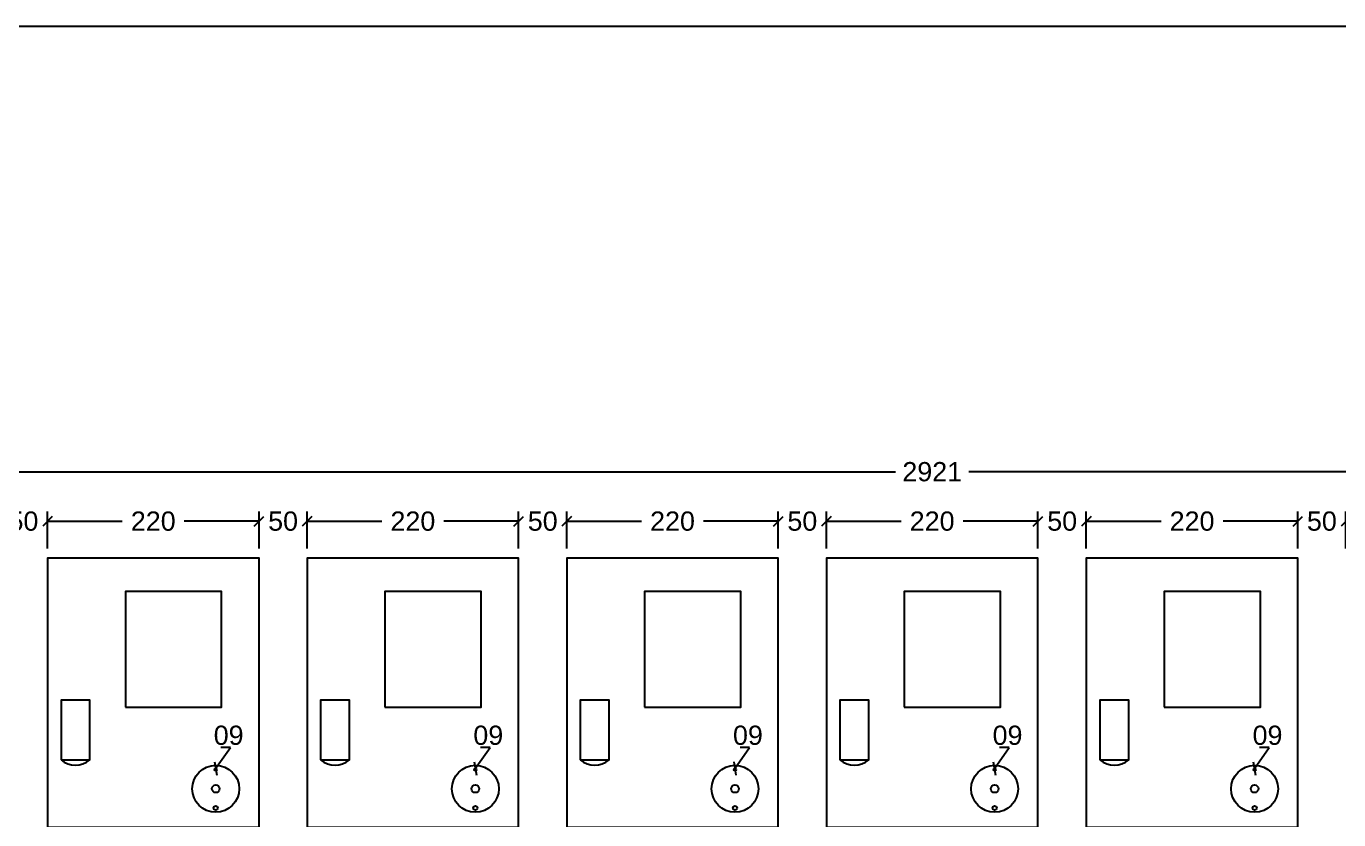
# Model space of a CAD drawing. Header units: millimetres. Extents: x 425 to 646, y 332 to 411.
# Drawn here: x 461.185 to 462.55, y 347.578 to 348.403 of the extents above; entities that cross this region are included whole.
import ezdxf

# ---------------------------------------------------------------- set-up
doc = ezdxf.new("R2010")
doc.units = ezdxf.units.MM
for name, color, linetype in [('Alvenaria', 7, 'Continuous'), ('Cotas', 1, 'Continuous'), ('QUADROS', 7, 'Continuous'), ('TXT', 7, 'Continuous')]:
    doc.layers.add(name, color=color, linetype=linetype)
doc.layers.add('VP', color=1, linetype='Continuous', plot=False)
doc.styles.add('ARIAL', font='arial.ttf')
doc.dimstyles.new('10', dxfattribs={"dimtxt": 0.02, "dimasz": 0.01, "dimexe": 0.01, "dimexo": 0.01, "dimgap": 0.09, "dimtad": 0, "dimtih": 1, "dimtoh": 1, "dimdec": 0, "dimlfac": 1000, "dimzin": 0, "dimdsep": 46, "dimtxsty": 'ARIAL', "dimblk": 'OBLIQUE', "dimcen": 0, "dimdle": 0.02, "dimclrt": 7, "dimadec": 0, "dimazin": 0, "dimtfac": 1, "dimtdec": 0, "dimtofl": 0, "dimtmove": 0, "dimatfit": 3, "dimldrblk": 'OBLIQUE', "dimfxl": 0, "dimtolj": 1, "dimtzin": 0, "dimarcsym": 0})
doc.dimstyles.new('RICARDO-1-10', dxfattribs={"dimtxt": 0.02, "dimasz": 0.01, "dimexe": 0.01, "dimexo": 0.01, "dimgap": 0.01, "dimtad": 0, "dimtih": 1, "dimtoh": 1, "dimdec": 0, "dimlfac": 1000, "dimzin": 0, "dimdsep": 46, "dimtxsty": 'ARIAL', "dimblk": 'OBLIQUE', "dimcen": 0, "dimclrt": 4, "dimadec": 0, "dimazin": 0, "dimtfac": 1, "dimtdec": 0, "dimtofl": 0, "dimtmove": 0, "dimatfit": 3, "dimldrblk": 'CLOSEDBLANK', "dimfxl": 0, "dimtolj": 1, "dimtzin": 0, "dimarcsym": 0})

# ---------------------------------------------------------------- blocks, each defined once
blk = doc.blocks.new('_Oblique')
at = {"color": 0, "linetype": 'ByBlock', "lineweight": -2}
blk.add_line((-0.5, -0.5), (0.5, 0.5), dxfattribs=at)
blk = doc.blocks.new('*D77')
at = {"layer": 'DEFPOINTS', "color": 0, "transparency": 16777216}
for p in [(461.2069, 347.8883), (461.1569, 347.8501), (461.2069, 347.8501)]:
    blk.add_point(p, dxfattribs=at)
at = {"layer": 'TXT', "color": 0, "lineweight": -2, "transparency": 16777216}
for p, q in [((461.1569, 347.8601), (461.1569, 347.8983)), ((461.2069, 347.8601), (461.2069, 347.8983)), ((461.1569, 347.8883), (461.1469, 347.8883)), ((461.2069, 347.8883), (461.2169, 347.8883))]:
    blk.add_line(p, q, dxfattribs=at)
at = {"layer": 'TXT', "color": 0, "lineweight": -2, "transparency": 16777216, "xscale": 0.01, "yscale": 0.01, "zscale": 0.01}
blk.add_blockref('_Oblique', (461.1569, 347.8883), dxfattribs=at)
at = {"layer": 'TXT', "color": 0, "lineweight": -2, "transparency": 16777216, "xscale": 0.01, "yscale": 0.01, "zscale": 0.01, "rotation": 180}
blk.add_blockref('_Oblique', (461.2069, 347.8883), dxfattribs=at)
at = {"layer": 'TXT', "color": 4, "transparency": 16777216, "insert": (461.1819, 347.8883), "char_height": 0.02, "attachment_point": 5, "style": 'ARIAL'}
blk.add_mtext('\\A1;50', dxfattribs=at)
blk = doc.blocks.new('_ClosedBlank')
at = {"color": 0, "linetype": 'ByBlock', "lineweight": -2}
for p, q in [((-1, 0.17), (0, 0)), ((-1, 0.17), (-1, -0.17)), ((0, 0), (-1, -0.17))]:
    blk.add_line(p, q, dxfattribs=at)
blk = doc.blocks.new('*D78')
at = {"layer": 'DEFPOINTS', "color": 0, "transparency": 16777216}
for p in [(461.4269, 347.8883), (461.2069, 347.8501), (461.4269, 347.8501)]:
    blk.add_point(p, dxfattribs=at)
at = {"layer": 'TXT', "color": 0, "lineweight": -2, "transparency": 16777216}
for p, q in [((461.2069, 347.8601), (461.2069, 347.8983)), ((461.4269, 347.8601), (461.4269, 347.8983)), ((461.2069, 347.8883), (461.2846, 347.8883)), ((461.4269, 347.8883), (461.3491, 347.8883))]:
    blk.add_line(p, q, dxfattribs=at)
at = {"layer": 'TXT', "color": 0, "lineweight": -2, "transparency": 16777216, "xscale": 0.01, "yscale": 0.01, "zscale": 0.01, "rotation": 180}
blk.add_blockref('_Oblique', (461.2069, 347.8883), dxfattribs=at)
at = {"layer": 'TXT', "color": 0, "lineweight": -2, "transparency": 16777216, "xscale": 0.01, "yscale": 0.01, "zscale": 0.01}
blk.add_blockref('_Oblique', (461.4269, 347.8883), dxfattribs=at)
at = {"layer": 'TXT', "color": 4, "transparency": 16777216, "insert": (461.3169, 347.8883), "char_height": 0.02, "attachment_point": 5, "style": 'ARIAL'}
blk.add_mtext('\\A1;220', dxfattribs=at)
blk = doc.blocks.new('*D79')
at = {"layer": 'DEFPOINTS', "color": 0, "transparency": 16777216}
for p in [(461.4769, 347.8883), (461.4269, 347.8501), (461.4769, 347.8501)]:
    blk.add_point(p, dxfattribs=at)
at = {"layer": 'TXT', "color": 0, "lineweight": -2, "transparency": 16777216}
for p, q in [((461.4269, 347.8601), (461.4269, 347.8983)), ((461.4769, 347.8601), (461.4769, 347.8983)), ((461.4269, 347.8883), (461.4169, 347.8883)), ((461.4769, 347.8883), (461.4869, 347.8883))]:
    blk.add_line(p, q, dxfattribs=at)
at = {"layer": 'TXT', "color": 0, "lineweight": -2, "transparency": 16777216, "xscale": 0.01, "yscale": 0.01, "zscale": 0.01}
blk.add_blockref('_Oblique', (461.4269, 347.8883), dxfattribs=at)
at = {"layer": 'TXT', "color": 0, "lineweight": -2, "transparency": 16777216, "xscale": 0.01, "yscale": 0.01, "zscale": 0.01, "rotation": 180}
blk.add_blockref('_Oblique', (461.4769, 347.8883), dxfattribs=at)
at = {"layer": 'TXT', "color": 4, "transparency": 16777216, "insert": (461.4519, 347.8883), "char_height": 0.02, "attachment_point": 5, "style": 'ARIAL'}
blk.add_mtext('\\A1;50', dxfattribs=at)
blk = doc.blocks.new('*D80')
at = {"layer": 'DEFPOINTS', "color": 0, "transparency": 16777216}
for p in [(461.6969, 347.8883), (461.4769, 347.8501), (461.6969, 347.8501)]:
    blk.add_point(p, dxfattribs=at)
at = {"layer": 'TXT', "color": 0, "lineweight": -2, "transparency": 16777216}
for p, q in [((461.4769, 347.8601), (461.4769, 347.8983)), ((461.6969, 347.8601), (461.6969, 347.8983)), ((461.4769, 347.8883), (461.5546, 347.8883)), ((461.6969, 347.8883), (461.6191, 347.8883))]:
    blk.add_line(p, q, dxfattribs=at)
at = {"layer": 'TXT', "color": 0, "lineweight": -2, "transparency": 16777216, "xscale": 0.01, "yscale": 0.01, "zscale": 0.01, "rotation": 180}
blk.add_blockref('_Oblique', (461.4769, 347.8883), dxfattribs=at)
at = {"layer": 'TXT', "color": 0, "lineweight": -2, "transparency": 16777216, "xscale": 0.01, "yscale": 0.01, "zscale": 0.01}
blk.add_blockref('_Oblique', (461.6969, 347.8883), dxfattribs=at)
at = {"layer": 'TXT', "color": 4, "transparency": 16777216, "insert": (461.5869, 347.8883), "char_height": 0.02, "attachment_point": 5, "style": 'ARIAL'}
blk.add_mtext('\\A1;220', dxfattribs=at)
blk = doc.blocks.new('*D81')
at = {"layer": 'DEFPOINTS', "color": 0, "transparency": 16777216}
for p in [(461.7469, 347.8883), (461.6969, 347.8501), (461.7469, 347.8501)]:
    blk.add_point(p, dxfattribs=at)
at = {"layer": 'TXT', "color": 0, "lineweight": -2, "transparency": 16777216}
for p, q in [((461.6969, 347.8601), (461.6969, 347.8983)), ((461.7469, 347.8601), (461.7469, 347.8983)), ((461.6969, 347.8883), (461.6869, 347.8883)), ((461.7469, 347.8883), (461.7569, 347.8883))]:
    blk.add_line(p, q, dxfattribs=at)
at = {"layer": 'TXT', "color": 0, "lineweight": -2, "transparency": 16777216, "xscale": 0.01, "yscale": 0.01, "zscale": 0.01}
blk.add_blockref('_Oblique', (461.6969, 347.8883), dxfattribs=at)
at = {"layer": 'TXT', "color": 0, "lineweight": -2, "transparency": 16777216, "xscale": 0.01, "yscale": 0.01, "zscale": 0.01, "rotation": 180}
blk.add_blockref('_Oblique', (461.7469, 347.8883), dxfattribs=at)
at = {"layer": 'TXT', "color": 4, "transparency": 16777216, "insert": (461.7219, 347.8883), "char_height": 0.02, "attachment_point": 5, "style": 'ARIAL'}
blk.add_mtext('\\A1;50', dxfattribs=at)
blk = doc.blocks.new('*D82')
at = {"layer": 'DEFPOINTS', "color": 0, "transparency": 16777216}
for p in [(461.9669, 347.8883), (461.7469, 347.8501), (461.9669, 347.8501)]:
    blk.add_point(p, dxfattribs=at)
at = {"layer": 'TXT', "color": 0, "lineweight": -2, "transparency": 16777216}
for p, q in [((461.7469, 347.8601), (461.7469, 347.8983)), ((461.9669, 347.8601), (461.9669, 347.8983)), ((461.7469, 347.8883), (461.8246, 347.8883)), ((461.9669, 347.8883), (461.8891, 347.8883))]:
    blk.add_line(p, q, dxfattribs=at)
at = {"layer": 'TXT', "color": 0, "lineweight": -2, "transparency": 16777216, "xscale": 0.01, "yscale": 0.01, "zscale": 0.01, "rotation": 180}
blk.add_blockref('_Oblique', (461.7469, 347.8883), dxfattribs=at)
at = {"layer": 'TXT', "color": 0, "lineweight": -2, "transparency": 16777216, "xscale": 0.01, "yscale": 0.01, "zscale": 0.01}
blk.add_blockref('_Oblique', (461.9669, 347.8883), dxfattribs=at)
at = {"layer": 'TXT', "color": 4, "transparency": 16777216, "insert": (461.8569, 347.8883), "char_height": 0.02, "attachment_point": 5, "style": 'ARIAL'}
blk.add_mtext('\\A1;220', dxfattribs=at)
blk = doc.blocks.new('*D83')
at = {"layer": 'DEFPOINTS', "color": 0, "transparency": 16777216}
for p in [(462.0169, 347.8883), (461.9669, 347.8501), (462.0169, 347.8501)]:
    blk.add_point(p, dxfattribs=at)
at = {"layer": 'TXT', "color": 0, "lineweight": -2, "transparency": 16777216}
for p, q in [((461.9669, 347.8601), (461.9669, 347.8983)), ((462.0169, 347.8601), (462.0169, 347.8983)), ((461.9669, 347.8883), (461.9569, 347.8883)), ((462.0169, 347.8883), (462.0269, 347.8883))]:
    blk.add_line(p, q, dxfattribs=at)
at = {"layer": 'TXT', "color": 0, "lineweight": -2, "transparency": 16777216, "xscale": 0.01, "yscale": 0.01, "zscale": 0.01}
blk.add_blockref('_Oblique', (461.9669, 347.8883), dxfattribs=at)
at = {"layer": 'TXT', "color": 0, "lineweight": -2, "transparency": 16777216, "xscale": 0.01, "yscale": 0.01, "zscale": 0.01, "rotation": 180}
blk.add_blockref('_Oblique', (462.0169, 347.8883), dxfattribs=at)
at = {"layer": 'TXT', "color": 4, "transparency": 16777216, "insert": (461.9919, 347.8883), "char_height": 0.02, "attachment_point": 5, "style": 'ARIAL'}
blk.add_mtext('\\A1;50', dxfattribs=at)
blk = doc.blocks.new('*D84')
at = {"layer": 'DEFPOINTS', "color": 0, "transparency": 16777216}
for p in [(462.2369, 347.8883), (462.0169, 347.8501), (462.2369, 347.8501)]:
    blk.add_point(p, dxfattribs=at)
at = {"layer": 'TXT', "color": 0, "lineweight": -2, "transparency": 16777216}
for p, q in [((462.0169, 347.8601), (462.0169, 347.8983)), ((462.2369, 347.8601), (462.2369, 347.8983)), ((462.0169, 347.8883), (462.0946, 347.8883)), ((462.2369, 347.8883), (462.1591, 347.8883))]:
    blk.add_line(p, q, dxfattribs=at)
at = {"layer": 'TXT', "color": 0, "lineweight": -2, "transparency": 16777216, "xscale": 0.01, "yscale": 0.01, "zscale": 0.01, "rotation": 180}
blk.add_blockref('_Oblique', (462.0169, 347.8883), dxfattribs=at)
at = {"layer": 'TXT', "color": 0, "lineweight": -2, "transparency": 16777216, "xscale": 0.01, "yscale": 0.01, "zscale": 0.01}
blk.add_blockref('_Oblique', (462.2369, 347.8883), dxfattribs=at)
at = {"layer": 'TXT', "color": 4, "transparency": 16777216, "insert": (462.1269, 347.8883), "char_height": 0.02, "attachment_point": 5, "style": 'ARIAL'}
blk.add_mtext('\\A1;220', dxfattribs=at)
blk = doc.blocks.new('*D85')
at = {"layer": 'DEFPOINTS', "color": 0, "transparency": 16777216}
for p in [(462.2872, 347.8883), (462.2369, 347.8501), (462.2872, 347.8501)]:
    blk.add_point(p, dxfattribs=at)
at = {"layer": 'TXT', "color": 0, "lineweight": -2, "transparency": 16777216}
for p, q in [((462.2369, 347.8601), (462.2369, 347.8983)), ((462.2872, 347.8601), (462.2872, 347.8983)), ((462.2369, 347.8883), (462.2269, 347.8883)), ((462.2872, 347.8883), (462.2972, 347.8883))]:
    blk.add_line(p, q, dxfattribs=at)
at = {"layer": 'TXT', "color": 0, "lineweight": -2, "transparency": 16777216, "xscale": 0.01, "yscale": 0.01, "zscale": 0.01}
blk.add_blockref('_Oblique', (462.2369, 347.8883), dxfattribs=at)
at = {"layer": 'TXT', "color": 0, "lineweight": -2, "transparency": 16777216, "xscale": 0.01, "yscale": 0.01, "zscale": 0.01, "rotation": 180}
blk.add_blockref('_Oblique', (462.2872, 347.8883), dxfattribs=at)
at = {"layer": 'TXT', "color": 4, "transparency": 16777216, "insert": (462.2621, 347.8883), "char_height": 0.02, "attachment_point": 5, "style": 'ARIAL'}
blk.add_mtext('\\A1;50', dxfattribs=at)
blk = doc.blocks.new('*D86')
at = {"layer": 'DEFPOINTS', "color": 0, "transparency": 16777216}
for p in [(462.5072, 347.8883), (462.2872, 347.8501), (462.5072, 347.8501)]:
    blk.add_point(p, dxfattribs=at)
at = {"layer": 'TXT', "color": 0, "lineweight": -2, "transparency": 16777216}
for p, q in [((462.2872, 347.8601), (462.2872, 347.8983)), ((462.5072, 347.8601), (462.5072, 347.8983)), ((462.2872, 347.8883), (462.365, 347.8883)), ((462.5072, 347.8883), (462.4295, 347.8883))]:
    blk.add_line(p, q, dxfattribs=at)
at = {"layer": 'TXT', "color": 0, "lineweight": -2, "transparency": 16777216, "xscale": 0.01, "yscale": 0.01, "zscale": 0.01, "rotation": 180}
blk.add_blockref('_Oblique', (462.2872, 347.8883), dxfattribs=at)
at = {"layer": 'TXT', "color": 0, "lineweight": -2, "transparency": 16777216, "xscale": 0.01, "yscale": 0.01, "zscale": 0.01}
blk.add_blockref('_Oblique', (462.5072, 347.8883), dxfattribs=at)
at = {"layer": 'TXT', "color": 4, "transparency": 16777216, "insert": (462.3972, 347.8883), "char_height": 0.02, "attachment_point": 5, "style": 'ARIAL'}
blk.add_mtext('\\A1;220', dxfattribs=at)
blk = doc.blocks.new('*D87')
at = {"layer": 'DEFPOINTS', "color": 0, "transparency": 16777216}
for p in [(462.5572, 347.8883), (462.5072, 347.8501), (462.5572, 347.8501)]:
    blk.add_point(p, dxfattribs=at)
at = {"layer": 'TXT', "color": 0, "lineweight": -2, "transparency": 16777216}
for p, q in [((462.5072, 347.8601), (462.5072, 347.8983)), ((462.5572, 347.8601), (462.5572, 347.8983)), ((462.5072, 347.8883), (462.4972, 347.8883)), ((462.5572, 347.8883), (462.5672, 347.8883))]:
    blk.add_line(p, q, dxfattribs=at)
at = {"layer": 'TXT', "color": 0, "lineweight": -2, "transparency": 16777216, "xscale": 0.01, "yscale": 0.01, "zscale": 0.01}
blk.add_blockref('_Oblique', (462.5072, 347.8883), dxfattribs=at)
at = {"layer": 'TXT', "color": 0, "lineweight": -2, "transparency": 16777216, "xscale": 0.01, "yscale": 0.01, "zscale": 0.01, "rotation": 180}
blk.add_blockref('_Oblique', (462.5572, 347.8883), dxfattribs=at)
at = {"layer": 'TXT', "color": 4, "transparency": 16777216, "insert": (462.5322, 347.8883), "char_height": 0.02, "attachment_point": 5, "style": 'ARIAL'}
blk.add_mtext('\\A1;50', dxfattribs=at)
blk = doc.blocks.new('*D110')
at = {"layer": 'DEFPOINTS', "color": 0, "transparency": 16777216}
for p in [(463.5872, 347.9397), (460.6667, 347.8501), (463.5872, 347.8501)]:
    blk.add_point(p, dxfattribs=at)
at = {"layer": 'VP', "color": 0, "lineweight": -2, "transparency": 16777216}
for p, q in [((460.6667, 347.8601), (460.6667, 347.9497)), ((463.5872, 347.8601), (463.5872, 347.9497)), ((460.6667, 347.9397), (462.0889, 347.9397)), ((463.5872, 347.9397), (462.1651, 347.9397))]:
    blk.add_line(p, q, dxfattribs=at)
at = {"layer": 'VP', "color": 0, "lineweight": -2, "transparency": 16777216, "xscale": 0.01, "yscale": 0.01, "zscale": 0.01, "rotation": 180}
blk.add_blockref('_Oblique', (460.6667, 347.9397), dxfattribs=at)
at = {"layer": 'VP', "color": 0, "lineweight": -2, "transparency": 16777216, "xscale": 0.01, "yscale": 0.01, "zscale": 0.01}
blk.add_blockref('_Oblique', (463.5872, 347.9397), dxfattribs=at)
at = {"layer": 'VP', "color": 4, "transparency": 16777216, "insert": (462.127, 347.9397), "char_height": 0.02, "attachment_point": 5, "style": 'ARIAL'}
blk.add_mtext('\\A1;2921', dxfattribs=at)

msp = doc.modelspace()

# ---------------------------------------------------------------- linework, layer by layer
at = {"layer": 'Alvenaria'}
msp.add_lwpolyline([(459.74703, 346.20305), (459.74703, 348.40305), (463.58724, 348.40305), (463.88724, 348.40305), (463.88724, 346.20305)], dxfattribs=at)
at = {"layer": 'QUADROS', "color": 7}
for points in [[(461.20687, 347.57005), (461.42687, 347.57005), (461.42687, 347.85005), (461.20687, 347.85005)], [(461.47687, 347.57005), (461.69687, 347.57005), (461.69687, 347.85005), (461.47687, 347.85005)], [(461.74687, 347.57005), (461.96687, 347.57005), (461.96687, 347.85005), (461.74687, 347.85005)], [(462.01687, 347.57005), (462.23687, 347.57005), (462.23687, 347.85005), (462.01687, 347.85005)], [(462.28724, 347.57005), (462.50724, 347.57005), (462.50724, 347.85005), (462.28724, 347.85005)], [(461.28787, 347.69505), (461.38787, 347.69505), (461.38787, 347.81505), (461.28787, 347.81505)], [(461.55787, 347.69505), (461.65787, 347.69505), (461.65787, 347.81505), (461.55787, 347.81505)], [(461.82787, 347.69505), (461.92787, 347.69505), (461.92787, 347.81505), (461.82787, 347.81505)], [(462.09787, 347.69505), (462.19787, 347.69505), (462.19787, 347.81505), (462.09787, 347.81505)], [(462.36824, 347.69505), (462.46824, 347.69505), (462.46824, 347.81505), (462.36824, 347.81505)], [(461.22097, 347.64005), (461.25097, 347.64005), (461.25097, 347.70205), (461.22097, 347.70205)], [(461.49097, 347.64005), (461.52097, 347.64005), (461.52097, 347.70205), (461.49097, 347.70205)], [(461.76097, 347.64005), (461.79097, 347.64005), (461.79097, 347.70205), (461.76097, 347.70205)], [(462.03097, 347.64005), (462.06097, 347.64005), (462.06097, 347.70205), (462.03097, 347.70205)], [(462.30134, 347.64005), (462.33134, 347.64005), (462.33134, 347.70205), (462.30134, 347.70205)]]:
    msp.add_lwpolyline(points, close=True, dxfattribs=at)
for centre, radius in [((461.38187, 347.61005), 0.0244), ((461.65187, 347.61005), 0.0244), ((461.92187, 347.61005), 0.0244), ((462.19187, 347.61005), 0.0244), ((462.46224, 347.61005), 0.0244), ((461.38187, 347.63005), 0.0012), ((461.65187, 347.63005), 0.0012), ((461.92187, 347.63005), 0.0012), ((462.19187, 347.63005), 0.0012), ((462.46224, 347.63005), 0.0012), ((461.38187, 347.61005), 0.004), ((461.65187, 347.61005), 0.004), ((461.92187, 347.61005), 0.004), ((462.19187, 347.61005), 0.004), ((462.46224, 347.61005), 0.004), ((461.38187, 347.59005), 0.00216), ((461.38187, 347.59005), 0.00216), ((461.38187, 347.59005), 0.00216), ((461.65187, 347.59005), 0.00216), ((461.65187, 347.59005), 0.00216), ((461.65187, 347.59005), 0.00216), ((461.92187, 347.59005), 0.00216), ((461.92187, 347.59005), 0.00216), ((461.92187, 347.59005), 0.00216), ((462.19187, 347.59005), 0.00216), ((462.19187, 347.59005), 0.00216), ((462.19187, 347.59005), 0.00216), ((462.46224, 347.59005), 0.00216), ((462.46224, 347.59005), 0.00216), ((462.46224, 347.59005), 0.00216)]:
    msp.add_circle(centre, radius, dxfattribs=at)
for centre in [(461.23597, 347.6585), (461.50597, 347.6585), (461.77597, 347.6585), (462.04597, 347.6585), (462.31634, 347.6585)]:
    msp.add_arc(centre, 0.02378, 230.88257, 309.11743, dxfattribs=at)

# ---------------------------------------------------------------- texts
at = {"layer": 'Cotas', "color": 7, "linetype": 'Continuous', "lineweight": 0, "char_height": 0.02, "attachment_point": 9, "style": 'ARIAL'}
for insert in [(461.41084, 347.65545), (461.68084, 347.65545), (461.95084, 347.65545), (462.22084, 347.65545), (462.49121, 347.65545)]:
    msp.add_mtext('09', dxfattribs=dict(at, insert=insert))

# ---------------------------------------------------------------- dimensions: what is measured, and where the dimension line sits
at = {"layer": 'TXT'}
for base, p1, p2, picture, middle in [((461.20687, 347.88826), (461.15687, 347.85005), (461.20687, 347.85005), '*D77', (461.18187, 347.88826)), ((461.42687, 347.88826), (461.20687, 347.85005), (461.42687, 347.85005), '*D78', (461.31687, 347.88826)), ((461.47687, 347.88826), (461.42687, 347.85005), (461.47687, 347.85005), '*D79', (461.45187, 347.88826)), ((461.69687, 347.88826), (461.47687, 347.85005), (461.69687, 347.85005), '*D80', (461.58687, 347.88826)), ((461.74687, 347.88826), (461.69687, 347.85005), (461.74687, 347.85005), '*D81', (461.72187, 347.88826)), ((461.96687, 347.88826), (461.74687, 347.85005), (461.96687, 347.85005), '*D82', (461.85687, 347.88826)), ((462.01687, 347.88826), (461.96687, 347.85005), (462.01687, 347.85005), '*D83', (461.99187, 347.88826)), ((462.23687, 347.88826), (462.01687, 347.85005), (462.23687, 347.85005), '*D84', (462.12687, 347.88826)), ((462.28724, 347.88826), (462.23687, 347.85005), (462.28724, 347.85005), '*D85', (462.26206, 347.88826)), ((462.50724, 347.88826), (462.28724, 347.85005), (462.50724, 347.85005), '*D86', (462.39724, 347.88826)), ((462.55724, 347.88826), (462.50724, 347.85005), (462.55724, 347.85005), '*D87', (462.53224, 347.88826))]:
    dim = msp.add_linear_dim(base=base, p1=p1, p2=p2, dimstyle='RICARDO-1-10', override={"dimtmove": 1}, dxfattribs=at)
    dim.commit()
    dim.dimension.update_dxf_attribs({"geometry": picture, "text_midpoint": middle})
at = {"layer": 'VP', "color": 7}
dim = msp.add_linear_dim(base=(463.58724, 347.93974), p1=(460.66673, 347.85005), p2=(463.58724, 347.85005), dimstyle='RICARDO-1-10', dxfattribs=at)
dim.commit()
dim.dimension.update_dxf_attribs({"geometry": '*D110', "text_midpoint": (462.12699, 347.93974)})

# ---------------------------------------------------------------- leaders
at = {"layer": 'Cotas', "linetype": 'Continuous', "lineweight": 0}
for points in [[(461.38171, 347.63124), (461.39711, 347.65305), (461.38711, 347.65305)], [(461.65171, 347.63124), (461.66711, 347.65305), (461.65711, 347.65305)], [(461.92171, 347.63124), (461.93711, 347.65305), (461.92711, 347.65305)], [(462.19171, 347.63124), (462.20711, 347.65305), (462.19711, 347.65305)], [(462.46208, 347.63124), (462.47748, 347.65305), (462.46748, 347.65305)]]:
    msp.add_leader(points, dimstyle='10', dxfattribs=at)

doc.saveas('drawing.dxf')
